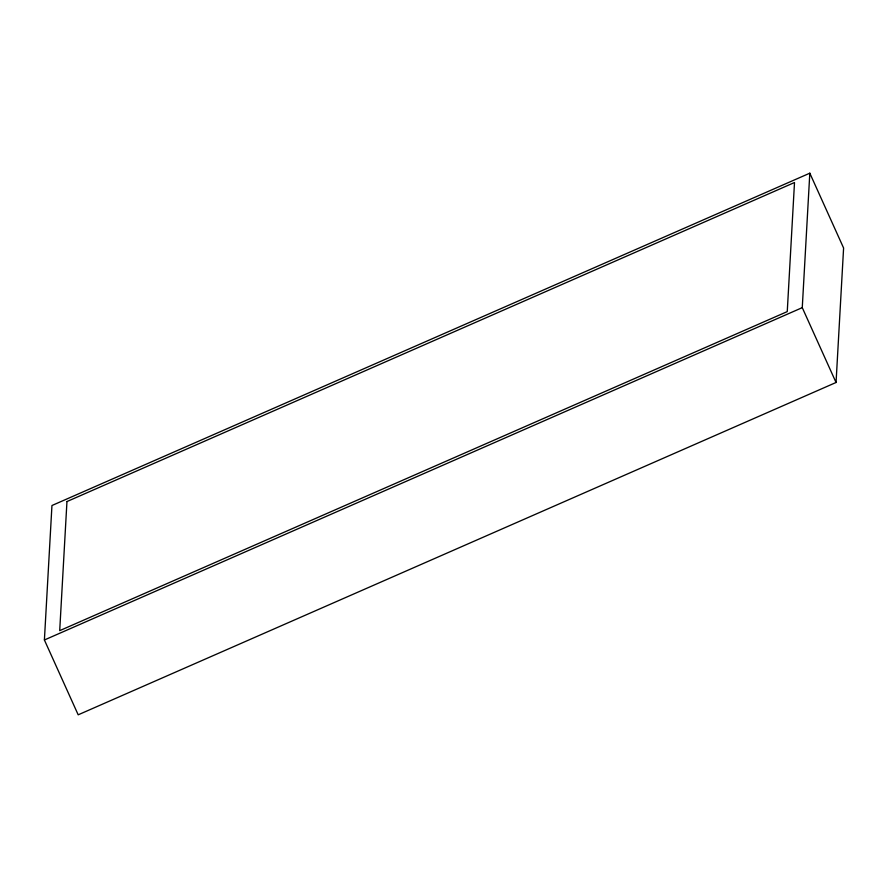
<?xml version="1.0" encoding="UTF-8"?>
<svg xmlns="http://www.w3.org/2000/svg" width="888" height="888" viewBox="0 0 888 888"><rect width="100%" height="100%" fill="white"/><g stroke="black" fill="none" stroke-linecap="round" stroke-linejoin="round"><path stroke-width="1.33" d="M44.4 639.982L51.948 505.516L809.812 173.182L843.6 248.018L836.052 382.484L78.188 714.818L44.4 639.982L802.264 307.648L809.812 173.182M802.264 307.648L836.052 382.484M66.955 501.554L59.707 630.647L787.256 311.61L794.505 182.517L66.955 501.554"/></g></svg>
